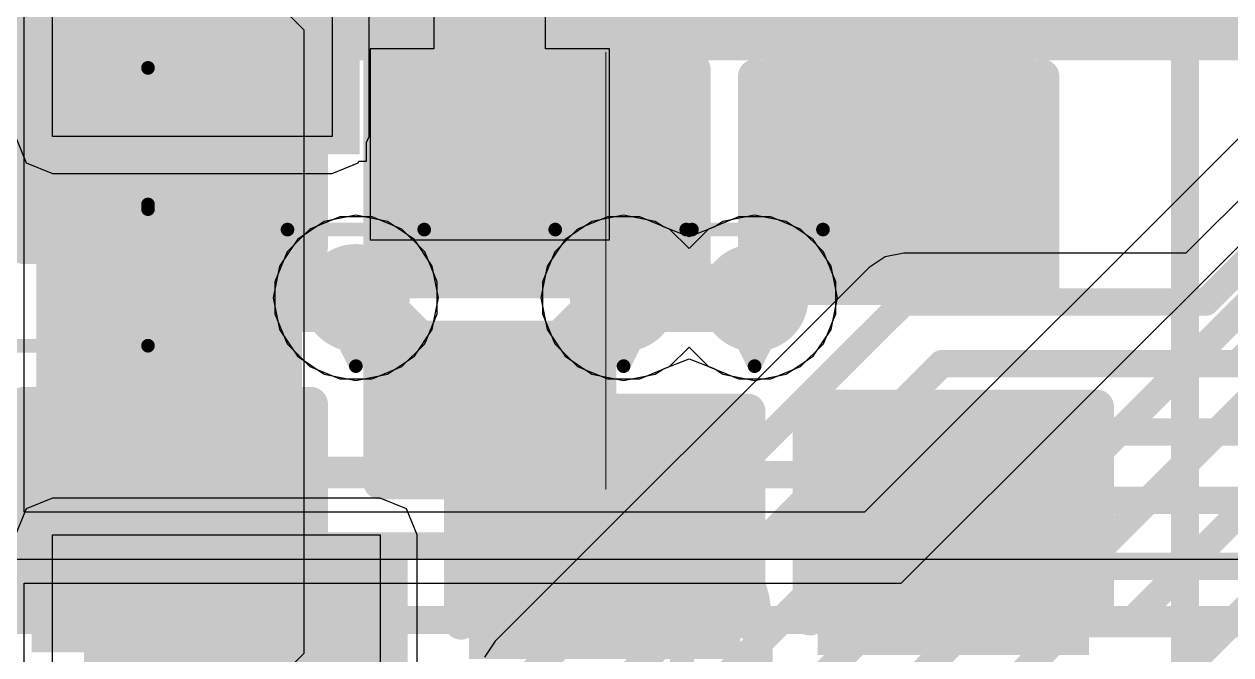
# Model space of a CAD drawing. Header units: inches. Extents: x -6 to 284, y -12 to 154.
# Drawn here: x 45.955 to 50.439, y -2.291 to 0.055 of the extents above; entities that cross this region are included whole.
import ezdxf

# ---------------------------------------------------------------- set-up
doc = ezdxf.new("R2010")
doc.units = ezdxf.units.IN
for name, color, linetype in [('Bottom Layer', 5, 'Continuous'), ('Bottom Overlay', 54, 'Continuous'), ('Bottom Paste', 16, 'Continuous'), ('Bottom Solder', 6, 'Continuous'), ('Drill Drawing', 1, 'Continuous'), ('GND-1', 16, 'Continuous'), ('GND-2', 90, 'Continuous'), ('GND-3', 216, 'Continuous'), ('GND-4', 54, 'Continuous'), ('PWR-1', 156, 'Continuous'), ('PWR-2', 130, 'Continuous'), ('Signal L1', 76, 'Continuous'), ('Signal L2', 6, 'Continuous'), ('Top Layer', 1, 'Continuous'), ('Top Overlay', 2, 'Continuous'), ('Top Paste', 8, 'Continuous'), ('Top Solder', 216, 'Continuous'), ('Via Holes', 16, 'Continuous')]:
    doc.layers.add(name, color=color, linetype=linetype)

# ---------------------------------------------------------------- blocks, each defined once
blk = doc.blocks.new('R___0402_222')
at = {"layer": 'Top Layer'}
for points in [[(-0.6985, -0.3175), (-0.6985, 0.3175), (-0.2412999999999999, 0.3175), (-0.2413, -0.3175)], [(0.2412999999999999, -0.3175), (0.2413, 0.3175), (0.6985, 0.3175), (0.6985, -0.3175)]]:
    blk.add_hatch(color=1, dxfattribs=at).paths.add_polyline_path(points)
at = {"layer": 'Top Paste'}
for points in [[(-0.6985, -0.3175), (-0.6985, 0.3175), (-0.2412999999999999, 0.3175), (-0.2413, -0.3175)], [(0.2412999999999999, -0.3175), (0.2413, 0.3175), (0.6985, 0.3175), (0.6985, -0.3175)]]:
    blk.add_hatch(color=8, dxfattribs=at).paths.add_polyline_path(points)
at = {"layer": 'Top Solder'}
for points in [[(-0.75350116, -0.37250116), (-0.75350116, 0.37250116), (-0.1862988399999999, 0.37250116), (-0.18629884, -0.37250116)], [(0.1862988399999999, -0.37250116), (0.18629884, 0.37250116), (0.75350116, 0.37250116), (0.75350116, -0.37250116)]]:
    blk.add_hatch(color=216, dxfattribs=at).paths.add_polyline_path(points)
at = {"layer": 'Top Overlay'}
for points in [[(-0.7874, 0.4064, 0.127, 0.127, 0), (-0.7874, -0.4064, 0.127, 0.127, 0)], [(-0.7874, 0.4064, 0.127, 0.127, 0), (0.7874, 0.4064, 0.127, 0.127, 0)], [(0.7874, 0.4064, 0.127, 0.127, 0), (0.7874, -0.4064, 0.127, 0.127, 0)], [(-0.7874, -0.4064, 0.127, 0.127, 0), (0.7874, -0.4064, 0.127, 0.127, 0)], [(-0.8128, -0.4318, 0.0032258, 0.0032258, 0), (0.8127974599999999, -0.4318, 0.0032258, 0.0032258, 0)]]:
    blk.add_lwpolyline(points, format="xyseb", dxfattribs=at)
for points in [[(-0.8191499999999999, 0.4064, 0.0635, 0.0635, 1), (-0.7556499999999999, 0.4064, 0.0635, 0.0635, 1)], [(-0.8191499999999999, 0.4064, 0.0635, 0.0635, 1), (-0.7556499999999999, 0.4064, 0.0635, 0.0635, 1)], [(0.7556499999999999, 0.4064, 0.0635, 0.0635, 1), (0.8191499999999999, 0.4064, 0.0635, 0.0635, 1)], [(0.7556499999999999, 0.4064, 0.0635, 0.0635, 1), (0.8191499999999999, 0.4064, 0.0635, 0.0635, 1)], [(-0.8191499999999999, -0.4064, 0.0635, 0.0635, 1), (-0.7556499999999999, -0.4064, 0.0635, 0.0635, 1)], [(-0.8191499999999999, -0.4064, 0.0635, 0.0635, 1), (-0.7556499999999999, -0.4064, 0.0635, 0.0635, 1)], [(0.7556499999999999, -0.4064, 0.0635, 0.0635, 1), (0.8191499999999999, -0.4064, 0.0635, 0.0635, 1)], [(0.7556499999999999, -0.4064, 0.0635, 0.0635, 1), (0.8191499999999999, -0.4064, 0.0635, 0.0635, 1)], [(-0.81360518, -0.4318, 0.0016129, 0.0016129, 1), (-0.8119948199999999, -0.4318, 0.0016129, 0.0016129, 1)], [(0.81199228, -0.4318, 0.0016129, 0.0016129, 1), (0.8136026399999999, -0.4318, 0.0016129, 0.0016129, 1)]]:
    blk.add_lwpolyline(points, format="xyseb", close=True, dxfattribs=at)
blk = doc.blocks.new('IND_0806_B_245')
at = {"layer": 'Bottom Layer'}
for points in [[(-1.32499735, 1.00000054), (-0.32499681, 1.00000054), (-0.32499681, -1.00000054), (-1.32499735, -1.00000054)], [(0.32499681, 1.00000054), (1.32499735, 1.00000054), (1.32499735, -1.00000054), (0.32499681, -1.00000054)]]:
    blk.add_hatch(color=5, dxfattribs=at).paths.add_polyline_path(points)
at = {"layer": 'Bottom Paste'}
for points in [[(-1.32499735, 1.00000054), (-0.32499681, 1.00000054), (-0.32499681, -1.00000054), (-1.32499735, -1.00000054)], [(0.32499681, 1.00000054), (1.32499735, 1.00000054), (1.32499735, -1.00000054), (0.32499681, -1.00000054)]]:
    blk.add_hatch(color=16, dxfattribs=at).paths.add_polyline_path(points)
at = {"layer": 'Bottom Solder'}
for points in [[(-1.42659735, 1.10160054), (-0.22339681, 1.10160054), (-0.22339681, -1.10160054), (-1.42659735, -1.10160054)], [(0.22339681, 1.10160054), (1.42659735, 1.10160054), (1.42659735, -1.10160054), (0.22339681, -1.10160054)]]:
    blk.add_hatch(color=6, dxfattribs=at).paths.add_polyline_path(points)
at = {"layer": 'Bottom Overlay'}
for points in [[(0.1524, 0.8636, 0.127, 0.127, 0), (-0.127, 0.8636, 0.127, 0.127, 0)], [(0.1524, -0.8636, 0.127, 0.127, 0), (-0.127, -0.8636, 0.127, 0.127, 0)]]:
    blk.add_lwpolyline(points, format="xyseb", dxfattribs=at)
for points in [[(-0.15875, 0.8636, 0.0635, 0.0635, 1), (-0.09524999999999999, 0.8636, 0.0635, 0.0635, 1)], [(0.12065, 0.8636, 0.0635, 0.0635, 1), (0.18415, 0.8636, 0.0635, 0.0635, 1)], [(-0.15875, -0.8636, 0.0635, 0.0635, 1), (-0.09524999999999999, -0.8636, 0.0635, 0.0635, 1)], [(0.12065, -0.8636, 0.0635, 0.0635, 1), (0.18415, -0.8636, 0.0635, 0.0635, 1)]]:
    blk.add_lwpolyline(points, format="xyseb", close=True, dxfattribs=at)
blk = doc.blocks.new('IND_0806_B_246')
at = {"layer": 'Bottom Layer'}
for points in [[(-1.32499735, 1.00000054), (-0.32499681, 1.00000054), (-0.32499681, -1.00000054), (-1.32499735, -1.00000054)], [(0.32499681, 1.00000054), (1.32499735, 1.00000054), (1.32499735, -1.00000054), (0.32499681, -1.00000054)]]:
    blk.add_hatch(color=5, dxfattribs=at).paths.add_polyline_path(points)
at = {"layer": 'Bottom Paste'}
for points in [[(-1.32499735, 1.00000054), (-0.32499681, 1.00000054), (-0.32499681, -1.00000054), (-1.32499735, -1.00000054)], [(0.32499681, 1.00000054), (1.32499735, 1.00000054), (1.32499735, -1.00000054), (0.32499681, -1.00000054)]]:
    blk.add_hatch(color=16, dxfattribs=at).paths.add_polyline_path(points)
at = {"layer": 'Bottom Solder'}
for points in [[(-1.42659735, 1.10160054), (-0.22339681, 1.10160054), (-0.22339681, -1.10160054), (-1.42659735, -1.10160054)], [(0.22339681, 1.10160054), (1.42659735, 1.10160054), (1.42659735, -1.10160054), (0.22339681, -1.10160054)]]:
    blk.add_hatch(color=6, dxfattribs=at).paths.add_polyline_path(points)
at = {"layer": 'Bottom Overlay'}
for points in [[(0.1524, 0.8636, 0.127, 0.127, 0), (-0.127, 0.8636, 0.127, 0.127, 0)], [(0.1524, -0.8636, 0.127, 0.127, 0), (-0.127, -0.8636, 0.127, 0.127, 0)]]:
    blk.add_lwpolyline(points, format="xyseb", dxfattribs=at)
for points in [[(-0.15875, 0.8636, 0.0635, 0.0635, 1), (-0.09524999999999999, 0.8636, 0.0635, 0.0635, 1)], [(0.12065, 0.8636, 0.0635, 0.0635, 1), (0.18415, 0.8636, 0.0635, 0.0635, 1)], [(-0.15875, -0.8636, 0.0635, 0.0635, 1), (-0.09524999999999999, -0.8636, 0.0635, 0.0635, 1)], [(0.12065, -0.8636, 0.0635, 0.0635, 1), (0.18415, -0.8636, 0.0635, 0.0635, 1)]]:
    blk.add_lwpolyline(points, format="xyseb", close=True, dxfattribs=at)
blk = doc.blocks.new('C___0603_407')
at = {"layer": 'Top Layer'}
blk.add_hatch(color=1, dxfattribs=at).paths.add_polyline_path([(-0.3809999999999999, 0.4445), (-0.3809999999999999, -0.4445), (-1.143, -0.4445), (-1.143, 0.4445)])
at = {"layer": 'Top Paste'}
blk.add_hatch(color=8, dxfattribs=at).paths.add_polyline_path([(-0.3809999999999999, 0.4445), (-0.3809999999999999, -0.4445), (-1.143, -0.4445), (-1.143, 0.4445)])
at = {"layer": 'Top Solder'}
blk.add_hatch(color=216, dxfattribs=at).paths.add_polyline_path([(-0.3210001199999999, 0.50449988), (-0.3210001199999999, -0.50449988), (-1.20299988, -0.50449988), (-1.20299988, 0.50449988)])
at = {"layer": 'Top Overlay'}
for points in [[(-1.2446, 0.5334, 0.127, 0.127, 0), (-1.2446, -0.5334, 0.127, 0.127, 0)], [(-1.2446, 0.5334, 0.127, 0.127, 0), (-0.4571999999999999, 0.5334, 0.127, 0.127, 0)], [(-1.2446, -0.5334, 0.127, 0.127, 0), (-0.4571999999999999, -0.5334, 0.127, 0.127, 0)]]:
    blk.add_lwpolyline(points, format="xyseb", dxfattribs=at)
for points in [[(-1.27635, 0.5334, 0.0635, 0.0635, 1), (-1.21285, 0.5334, 0.0635, 0.0635, 1)], [(-1.27635, 0.5334, 0.0635, 0.0635, 1), (-1.21285, 0.5334, 0.0635, 0.0635, 1)], [(-0.4889499999999999, 0.5334, 0.0635, 0.0635, 1), (-0.42545, 0.5334, 0.0635, 0.0635, 1)], [(-1.27635, -0.5334, 0.0635, 0.0635, 1), (-1.21285, -0.5334, 0.0635, 0.0635, 1)], [(-1.27635, -0.5334, 0.0635, 0.0635, 1), (-1.21285, -0.5334, 0.0635, 0.0635, 1)], [(-0.4889499999999999, -0.5334, 0.0635, 0.0635, 1), (-0.42545, -0.5334, 0.0635, 0.0635, 1)]]:
    blk.add_lwpolyline(points, format="xyseb", close=True, dxfattribs=at)
blk = doc.blocks.new('C___0603_408')
at = {"layer": 'Top Layer'}
blk.add_hatch(color=1, dxfattribs=at).paths.add_polyline_path([(-0.3809999999999999, 0.4445), (-0.3809999999999999, -0.4445), (-1.143, -0.4445), (-1.143, 0.4445)])
at = {"layer": 'Top Paste'}
blk.add_hatch(color=8, dxfattribs=at).paths.add_polyline_path([(-0.3809999999999999, 0.4445), (-0.3809999999999999, -0.4445), (-1.143, -0.4445), (-1.143, 0.4445)])
at = {"layer": 'Top Solder'}
blk.add_hatch(color=216, dxfattribs=at).paths.add_polyline_path([(-0.3210001199999999, 0.50449988), (-0.3210001199999999, -0.50449988), (-1.20299988, -0.50449988), (-1.20299988, 0.50449988)])
at = {"layer": 'Top Overlay'}
for points in [[(-0.4571999999999999, 0.5334, 0.127, 0.127, 0), (-1.2446, 0.5334, 0.127, 0.127, 0)], [(-1.2446, -0.5334, 0.127, 0.127, 0), (-1.2446, 0.5334, 0.127, 0.127, 0)], [(-0.4571999999999999, -0.5334, 0.127, 0.127, 0), (-1.2446, -0.5334, 0.127, 0.127, 0)]]:
    blk.add_lwpolyline(points, format="xyseb", dxfattribs=at)
for points in [[(-1.27635, 0.5334, 0.0635, 0.0635, 1), (-1.21285, 0.5334, 0.0635, 0.0635, 1)], [(-1.27635, 0.5334, 0.0635, 0.0635, 1), (-1.21285, 0.5334, 0.0635, 0.0635, 1)], [(-0.4889499999999999, 0.5334, 0.0635, 0.0635, 1), (-0.42545, 0.5334, 0.0635, 0.0635, 1)], [(-1.27635, -0.5334, 0.0635, 0.0635, 1), (-1.21285, -0.5334, 0.0635, 0.0635, 1)], [(-1.27635, -0.5334, 0.0635, 0.0635, 1), (-1.21285, -0.5334, 0.0635, 0.0635, 1)], [(-0.4889499999999999, -0.5334, 0.0635, 0.0635, 1), (-0.42545, -0.5334, 0.0635, 0.0635, 1)]]:
    blk.add_lwpolyline(points, format="xyseb", close=True, dxfattribs=at)
blk = doc.blocks.new('C___0603_B_439')
at = {"layer": 'Bottom Layer'}
for points in [[(-1.143, -0.4445), (-1.143, 0.4445), (-0.3809999999999999, 0.4445), (-0.3809999999999999, -0.4445)], [(0.3809999999999999, -0.4445), (0.3809999999999999, 0.4445), (1.143, 0.4445), (1.143, -0.4445)]]:
    blk.add_hatch(color=5, dxfattribs=at).paths.add_polyline_path(points)
at = {"layer": 'Bottom Paste'}
for points in [[(-1.143, -0.4445), (-1.143, 0.4445), (-0.3809999999999999, 0.4445), (-0.3809999999999999, -0.4445)], [(0.3809999999999999, -0.4445), (0.3809999999999999, 0.4445), (1.143, 0.4445), (1.143, -0.4445)]]:
    blk.add_hatch(color=16, dxfattribs=at).paths.add_polyline_path(points)
at = {"layer": 'Bottom Solder'}
for points in [[(-1.20299988, -0.50449988), (-1.20299988, 0.50449988), (-0.3210001199999999, 0.50449988), (-0.3210001199999999, -0.50449988)], [(0.3210001199999999, -0.50449988), (0.3210001199999999, 0.50449988), (1.20299988, 0.50449988), (1.20299988, -0.50449988)]]:
    blk.add_hatch(color=6, dxfattribs=at).paths.add_polyline_path(points)
at = {"layer": 'Bottom Overlay'}
for points in [[(-1.2446, 0.5334, 0.127, 0.127, 0), (-0.4571999999999999, 0.5334, 0.127, 0.127, 0)], [(-1.2446, -0.5334, 0.127, 0.127, 0), (-1.2446, 0.5334, 0.127, 0.127, 0)], [(0.4571999999999999, 0.5334, 0.127, 0.127, 0), (1.2446, 0.5334, 0.127, 0.127, 0)], [(1.2446, -0.5334, 0.127, 0.127, 0), (1.2446, 0.5334, 0.127, 0.127, 0)], [(-1.2446, -0.5334, 0.127, 0.127, 0), (-0.4571999999999999, -0.5334, 0.127, 0.127, 0)], [(0.4571999999999999, -0.5334, 0.127, 0.127, 0), (1.2446, -0.5334, 0.127, 0.127, 0)]]:
    blk.add_lwpolyline(points, format="xyseb", dxfattribs=at)
for points in [[(-1.27635, 0.5334, 0.0635, 0.0635, 1), (-1.21285, 0.5334, 0.0635, 0.0635, 1)], [(-1.27635, 0.5334, 0.0635, 0.0635, 1), (-1.21285, 0.5334, 0.0635, 0.0635, 1)], [(-0.4889499999999999, 0.5334, 0.0635, 0.0635, 1), (-0.42545, 0.5334, 0.0635, 0.0635, 1)], [(0.42545, 0.5334, 0.0635, 0.0635, 1), (0.4889499999999999, 0.5334, 0.0635, 0.0635, 1)], [(1.21285, 0.5334, 0.0635, 0.0635, 1), (1.27635, 0.5334, 0.0635, 0.0635, 1)], [(1.21285, 0.5334, 0.0635, 0.0635, 1), (1.27635, 0.5334, 0.0635, 0.0635, 1)], [(-1.27635, -0.5334, 0.0635, 0.0635, 1), (-1.21285, -0.5334, 0.0635, 0.0635, 1)], [(-1.27635, -0.5334, 0.0635, 0.0635, 1), (-1.21285, -0.5334, 0.0635, 0.0635, 1)], [(-0.4889499999999999, -0.5334, 0.0635, 0.0635, 1), (-0.42545, -0.5334, 0.0635, 0.0635, 1)], [(0.42545, -0.5334, 0.0635, 0.0635, 1), (0.4889499999999999, -0.5334, 0.0635, 0.0635, 1)], [(1.21285, -0.5334, 0.0635, 0.0635, 1), (1.27635, -0.5334, 0.0635, 0.0635, 1)], [(1.21285, -0.5334, 0.0635, 0.0635, 1), (1.27635, -0.5334, 0.0635, 0.0635, 1)]]:
    blk.add_lwpolyline(points, format="xyseb", close=True, dxfattribs=at)
blk = doc.blocks.new('C___0603_B_440')
at = {"layer": 'Bottom Layer'}
blk.add_hatch(color=5, dxfattribs=at).paths.add_polyline_path([(-1.143, -0.4445), (-1.143, 0.4445), (-0.3809999999999999, 0.4445), (-0.3809999999999999, -0.4445)])
at = {"layer": 'Bottom Paste'}
blk.add_hatch(color=16, dxfattribs=at).paths.add_polyline_path([(-1.143, -0.4445), (-1.143, 0.4445), (-0.3809999999999999, 0.4445), (-0.3809999999999999, -0.4445)])
at = {"layer": 'Bottom Solder'}
blk.add_hatch(color=6, dxfattribs=at).paths.add_polyline_path([(-1.20299988, -0.50449988), (-1.20299988, 0.50449988), (-0.3210001199999999, 0.50449988), (-0.3210001199999999, -0.50449988)])
at = {"layer": 'Bottom Overlay'}
for points in [[(-1.2446, 0.5334, 0.127, 0.127, 0), (-1.2446, -0.5334, 0.127, 0.127, 0)], [(-1.2446, 0.5334, 0.127, 0.127, 0), (-0.4571999999999999, 0.5334, 0.127, 0.127, 0)], [(-1.2446, -0.5334, 0.127, 0.127, 0), (-0.4571999999999999, -0.5334, 0.127, 0.127, 0)]]:
    blk.add_lwpolyline(points, format="xyseb", dxfattribs=at)
for points in [[(-1.27635, 0.5334, 0.0635, 0.0635, 1), (-1.21285, 0.5334, 0.0635, 0.0635, 1)], [(-1.27635, 0.5334, 0.0635, 0.0635, 1), (-1.21285, 0.5334, 0.0635, 0.0635, 1)], [(-0.4889499999999999, 0.5334, 0.0635, 0.0635, 1), (-0.42545, 0.5334, 0.0635, 0.0635, 1)], [(-1.27635, -0.5334, 0.0635, 0.0635, 1), (-1.21285, -0.5334, 0.0635, 0.0635, 1)], [(-1.27635, -0.5334, 0.0635, 0.0635, 1), (-1.21285, -0.5334, 0.0635, 0.0635, 1)], [(-0.4889499999999999, -0.5334, 0.0635, 0.0635, 1), (-0.42545, -0.5334, 0.0635, 0.0635, 1)]]:
    blk.add_lwpolyline(points, format="xyseb", close=True, dxfattribs=at)
blk = doc.blocks.new('C___0603_B_441')
at = {"layer": 'Bottom Layer'}
blk.add_hatch(color=5, dxfattribs=at).paths.add_polyline_path([(-1.143, -0.4445), (-1.143, 0.4445), (-0.3810000000000001, 0.4445), (-0.3809999999999999, -0.4445)])
at = {"layer": 'Bottom Paste'}
blk.add_hatch(color=16, dxfattribs=at).paths.add_polyline_path([(-1.143, -0.4445), (-1.143, 0.4445), (-0.3810000000000001, 0.4445), (-0.3809999999999999, -0.4445)])
at = {"layer": 'Bottom Solder'}
blk.add_hatch(color=6, dxfattribs=at).paths.add_polyline_path([(-1.20299988, -0.50449988), (-1.20299988, 0.5044998799999999), (-0.3210001200000001, 0.50449988), (-0.3210001199999999, -0.5044998799999999)])
at = {"layer": 'Bottom Overlay'}
for points in [[(-1.2446, -0.5334, 0.127, 0.127, 0), (-1.2446, 0.5334, 0.127, 0.127, 0)], [(-0.4571999999999999, 0.5334, 0.127, 0.127, 0), (-1.2446, 0.5334, 0.127, 0.127, 0)], [(-0.4571999999999999, -0.5334, 0.127, 0.127, 0), (-1.2446, -0.5334, 0.127, 0.127, 0)]]:
    blk.add_lwpolyline(points, format="xyseb", dxfattribs=at)
for points in [[(-1.27635, 0.5334, 0.0635, 0.0635, 1), (-1.21285, 0.5334, 0.0635, 0.0635, 1)], [(-1.27635, 0.5334, 0.0635, 0.0635, 1), (-1.21285, 0.5334, 0.0635, 0.0635, 1)], [(-0.4889499999999999, 0.5334, 0.0635, 0.0635, 1), (-0.42545, 0.5334, 0.0635, 0.0635, 1)], [(-1.27635, -0.5334, 0.0635, 0.0635, 1), (-1.21285, -0.5334, 0.0635, 0.0635, 1)], [(-1.27635, -0.5334, 0.0635, 0.0635, 1), (-1.21285, -0.5334, 0.0635, 0.0635, 1)], [(-0.4889499999999999, -0.5334, 0.0635, 0.0635, 1), (-0.42545, -0.5334, 0.0635, 0.0635, 1)]]:
    blk.add_lwpolyline(points, format="xyseb", close=True, dxfattribs=at)
blk = doc.blocks.new('C___0603_B_442')
at = {"layer": 'Bottom Layer'}
blk.add_hatch(color=5, dxfattribs=at).paths.add_polyline_path([(0.3810000000000001, -0.4445), (0.3809999999999999, 0.4445), (1.143, 0.4445), (1.143, -0.4445)])
at = {"layer": 'Bottom Paste'}
blk.add_hatch(color=16, dxfattribs=at).paths.add_polyline_path([(0.3810000000000001, -0.4445), (0.3809999999999999, 0.4445), (1.143, 0.4445), (1.143, -0.4445)])
at = {"layer": 'Bottom Solder'}
blk.add_hatch(color=6, dxfattribs=at).paths.add_polyline_path([(0.3210001200000001, -0.50449988), (0.3210001199999999, 0.5044998799999999), (1.20299988, 0.50449988), (1.20299988, -0.5044998799999999)])
at = {"layer": 'Bottom Overlay'}
for points in [[(1.2446, 0.5334, 0.127, 0.127, 0), (0.4571999999999999, 0.5334, 0.127, 0.127, 0)], [(1.2446, -0.5334, 0.127, 0.127, 0), (1.2446, 0.5334, 0.127, 0.127, 0)], [(1.2446, -0.5334, 0.127, 0.127, 0), (0.4571999999999999, -0.5334, 0.127, 0.127, 0)]]:
    blk.add_lwpolyline(points, format="xyseb", dxfattribs=at)
for points in [[(0.42545, 0.5334, 0.0635, 0.0635, 1), (0.4889499999999999, 0.5334, 0.0635, 0.0635, 1)], [(1.21285, 0.5334, 0.0635, 0.0635, 1), (1.27635, 0.5334, 0.0635, 0.0635, 1)], [(1.21285, 0.5334, 0.0635, 0.0635, 1), (1.27635, 0.5334, 0.0635, 0.0635, 1)], [(0.42545, -0.5334, 0.0635, 0.0635, 1), (0.4889499999999999, -0.5334, 0.0635, 0.0635, 1)], [(1.21285, -0.5334, 0.0635, 0.0635, 1), (1.27635, -0.5334, 0.0635, 0.0635, 1)], [(1.21285, -0.5334, 0.0635, 0.0635, 1), (1.27635, -0.5334, 0.0635, 0.0635, 1)]]:
    blk.add_lwpolyline(points, format="xyseb", close=True, dxfattribs=at)
blk = doc.blocks.new('C___0603_B_443')
at = {"layer": 'Bottom Layer'}
blk.add_hatch(color=5, dxfattribs=at).paths.add_polyline_path([(0.3809999999999999, -0.4445), (0.3809999999999999, 0.4445), (1.143, 0.4445), (1.143, -0.4445)])
at = {"layer": 'Bottom Paste'}
blk.add_hatch(color=16, dxfattribs=at).paths.add_polyline_path([(0.3809999999999999, -0.4445), (0.3809999999999999, 0.4445), (1.143, 0.4445), (1.143, -0.4445)])
at = {"layer": 'Bottom Solder'}
blk.add_hatch(color=6, dxfattribs=at).paths.add_polyline_path([(0.3210001199999999, -0.50449988), (0.3210001199999999, 0.50449988), (1.20299988, 0.50449988), (1.20299988, -0.50449988)])
at = {"layer": 'Bottom Overlay'}
for points in [[(0.4571999999999999, 0.5334, 0.127, 0.127, 0), (1.2446, 0.5334, 0.127, 0.127, 0)], [(1.2446, 0.5334, 0.127, 0.127, 0), (1.2446, -0.5334, 0.127, 0.127, 0)], [(0.4571999999999999, -0.5334, 0.127, 0.127, 0), (1.2446, -0.5334, 0.127, 0.127, 0)]]:
    blk.add_lwpolyline(points, format="xyseb", dxfattribs=at)
for points in [[(0.42545, 0.5334, 0.0635, 0.0635, 1), (0.4889499999999999, 0.5334, 0.0635, 0.0635, 1)], [(1.21285, 0.5334, 0.0635, 0.0635, 1), (1.27635, 0.5334, 0.0635, 0.0635, 1)], [(1.21285, 0.5334, 0.0635, 0.0635, 1), (1.27635, 0.5334, 0.0635, 0.0635, 1)], [(0.42545, -0.5334, 0.0635, 0.0635, 1), (0.4889499999999999, -0.5334, 0.0635, 0.0635, 1)], [(1.21285, -0.5334, 0.0635, 0.0635, 1), (1.27635, -0.5334, 0.0635, 0.0635, 1)], [(1.21285, -0.5334, 0.0635, 0.0635, 1), (1.27635, -0.5334, 0.0635, 0.0635, 1)]]:
    blk.add_lwpolyline(points, format="xyseb", close=True, dxfattribs=at)

msp = doc.modelspace()

# ---------------------------------------------------------------- hatches: boundary and pattern name
at = {"layer": 'Bottom Layer'}
h = msp.add_hatch(color=5, dxfattribs=at)
edge = h.paths.add_edge_path()
edge.add_arc((47.18750278, -0.96324674), 0.1999996, 0, 360)
h = msp.add_hatch(color=5, dxfattribs=at)
edge = h.paths.add_edge_path()
edge.add_arc((48.18236998, -0.96324674), 0.1999996, 0, 360)
h = msp.add_hatch(color=5, dxfattribs=at)
edge = h.paths.add_edge_path()
edge.add_arc((48.66923718, -0.96324674), 0.1999996, 0, 360)
at = {"layer": 'GND-1'}
h = msp.add_hatch(color=16, dxfattribs=at)
edge = h.paths.add_edge_path()
edge.add_arc((46.1610583, -0.3617468), 0.1499997, 0, 360)
h = msp.add_hatch(color=16, dxfattribs=at)
edge = h.paths.add_edge_path()
edge.add_arc((46.1610583, -0.8872499399999999), 0.1499997, 0, 360)
h = msp.add_hatch(color=16, dxfattribs=at)
edge = h.paths.add_edge_path()
edge.add_arc((47.18750278, -0.96324674), 0.1999996, 0, 360)
h = msp.add_hatch(color=16, dxfattribs=at)
edge = h.paths.add_edge_path()
edge.add_arc((48.18236998, -0.96324674), 0.1999996, 0, 360)
h = msp.add_hatch(color=16, dxfattribs=at)
edge = h.paths.add_edge_path()
edge.add_arc((48.66923718, -0.96324674), 0.1999996, 0, 360)
at = {"layer": 'GND-2'}
h = msp.add_hatch(color=90, dxfattribs=at)
edge = h.paths.add_edge_path()
edge.add_arc((47.18750278, -0.96324674), 0.1999996, 0, 360)
h = msp.add_hatch(color=90, dxfattribs=at)
edge = h.paths.add_edge_path()
edge.add_arc((48.18236998, -0.96324674), 0.1999996, 0, 360)
h = msp.add_hatch(color=90, dxfattribs=at)
edge = h.paths.add_edge_path()
edge.add_arc((48.66923718, -0.96324674), 0.1999996, 0, 360)
at = {"layer": 'GND-3'}
h = msp.add_hatch(color=216, dxfattribs=at)
edge = h.paths.add_edge_path()
edge.add_arc((47.18750278, -0.96324674), 0.1999996, 0, 360)
h = msp.add_hatch(color=216, dxfattribs=at)
edge = h.paths.add_edge_path()
edge.add_arc((48.18236998, -0.96324674), 0.1999996, 0, 360)
h = msp.add_hatch(color=216, dxfattribs=at)
edge = h.paths.add_edge_path()
edge.add_arc((48.66923718, -0.96324674), 0.1999996, 0, 360)
at = {"layer": 'GND-4'}
h = msp.add_hatch(color=54, dxfattribs=at)
edge = h.paths.add_edge_path()
edge.add_arc((47.18750278, -0.96324674), 0.1999996, 0, 360)
h = msp.add_hatch(color=54, dxfattribs=at)
edge = h.paths.add_edge_path()
edge.add_arc((48.18236998, -0.96324674), 0.1999996, 0, 360)
h = msp.add_hatch(color=54, dxfattribs=at)
edge = h.paths.add_edge_path()
edge.add_arc((48.66923718, -0.96324674), 0.1999996, 0, 360)
at = {"layer": 'PWR-1'}
h = msp.add_hatch(color=156, dxfattribs=at)
edge = h.paths.add_edge_path()
edge.add_arc((47.18750278, -0.96324674), 0.1999996, 0, 360)
h = msp.add_hatch(color=156, dxfattribs=at)
edge = h.paths.add_edge_path()
edge.add_arc((48.18236998, -0.96324674), 0.1999996, 0, 360)
h = msp.add_hatch(color=156, dxfattribs=at)
edge = h.paths.add_edge_path()
edge.add_arc((48.66923718, -0.96324674), 0.1999996, 0, 360)
at = {"layer": 'PWR-2'}
h = msp.add_hatch(color=130, dxfattribs=at)
edge = h.paths.add_edge_path()
edge.add_arc((47.18750278, -0.96324674), 0.1999996, 0, 360)
h = msp.add_hatch(color=130, dxfattribs=at)
edge = h.paths.add_edge_path()
edge.add_arc((48.18236998, -0.96324674), 0.1999996, 0, 360)
h = msp.add_hatch(color=130, dxfattribs=at)
edge = h.paths.add_edge_path()
edge.add_arc((48.66923718, -0.96324674), 0.1999996, 0, 360)
at = {"layer": 'Signal L1'}
h = msp.add_hatch(color=76, dxfattribs=at)
edge = h.paths.add_edge_path()
edge.add_arc((46.1610583, -0.3617468), 0.1499997, 0, 360)
h = msp.add_hatch(color=76, dxfattribs=at)
edge = h.paths.add_edge_path()
edge.add_arc((46.1610583, -0.8872499399999999), 0.1499997, 0, 360)
h = msp.add_hatch(color=76, dxfattribs=at)
edge = h.paths.add_edge_path()
edge.add_arc((47.18750278, -0.96324674), 0.1999996, 0, 360)
h = msp.add_hatch(color=76, dxfattribs=at)
edge = h.paths.add_edge_path()
edge.add_arc((48.18236998, -0.96324674), 0.1999996, 0, 360)
h = msp.add_hatch(color=76, dxfattribs=at)
edge = h.paths.add_edge_path()
edge.add_arc((48.66923718, -0.96324674), 0.1999996, 0, 360)
at = {"layer": 'Signal L2'}
h = msp.add_hatch(color=6, dxfattribs=at)
edge = h.paths.add_edge_path()
edge.add_arc((47.18750278, -0.96324674), 0.1999996, 0, 360)
h = msp.add_hatch(color=6, dxfattribs=at)
edge = h.paths.add_edge_path()
edge.add_arc((48.18236998, -0.96324674), 0.1999996, 0, 360)
h = msp.add_hatch(color=6, dxfattribs=at)
edge = h.paths.add_edge_path()
edge.add_arc((48.66923718, -0.96324674), 0.1999996, 0, 360)
at = {"layer": 'Top Layer'}
h = msp.add_hatch(color=1, dxfattribs=at)
edge = h.paths.add_edge_path()
edge.add_arc((46.1610583, -0.3617468), 0.1499997, 0, 360)
h = msp.add_hatch(color=1, dxfattribs=at)
edge = h.paths.add_edge_path()
edge.add_arc((46.1610583, -0.8872499399999999), 0.1499997, 0, 360)
h = msp.add_hatch(color=1, dxfattribs=at)
edge = h.paths.add_edge_path()
edge.add_arc((47.18750278, -0.96324674), 0.1999996, 0, 360)
h = msp.add_hatch(color=1, dxfattribs=at)
edge = h.paths.add_edge_path()
edge.add_arc((48.18236998, -0.96324674), 0.1999996, 0, 360)
h = msp.add_hatch(color=1, dxfattribs=at)
edge = h.paths.add_edge_path()
edge.add_arc((48.66923718, -0.96324674), 0.1999996, 0, 360)
at = {"layer": 'Via Holes'}
h = msp.add_hatch(color=7, dxfattribs=at)
edge = h.paths.add_edge_path()
edge.add_arc((46.1610583, -0.3617468), 0.07499858, 0, 360)
h = msp.add_hatch(color=7, dxfattribs=at)
edge = h.paths.add_edge_path()
edge.add_arc((46.1610583, -0.8872499399999999), 0.07499858, 0, 360)
h = msp.add_hatch(color=7, dxfattribs=at)
edge = h.paths.add_edge_path()
edge.add_arc((47.18750278, -0.96324674), 0.0999998, 0, 360)
h = msp.add_hatch(color=7, dxfattribs=at)
edge = h.paths.add_edge_path()
edge.add_arc((48.18236998, -0.96324674), 0.0999998, 0, 360)
h = msp.add_hatch(color=7, dxfattribs=at)
edge = h.paths.add_edge_path()
edge.add_arc((48.66923718, -0.96324674), 0.0999998, 0, 360)

# ---------------------------------------------------------------- linework, layer by layer
at = {"layer": 'Bottom Layer'}
for p, q in [((46.05981136, -0.36321238), (46.05981136, 1.67234362)), ((47.09915904, 0.44326302), (47.09915904, -0.36321238)), ((47.23662383999999, -0.36321238), (47.23662383999999, 0.30579822)), ((45.92234655999999, -0.36321238), (45.9626081, -0.46041564)), ((47.09915904, -0.36321238), (46.05981136, -0.36321238)), ((47.22745444, -0.38535102), (47.23662383999999, -0.36321238)), ((47.22745444, -0.45465746), (47.22745444, -0.38535102)), ((45.9626081, -0.46041564), (46.05981136, -0.5006771799999999)), ((47.09915904, -0.5006771799999999), (47.1963623, -0.46041564)), ((47.1963623, -0.46041564), (47.19874736, -0.45465746)), ((47.19874736, -0.45465746), (47.22745444, -0.45465746)), ((46.05981136, -0.5006771799999999), (47.09915904, -0.5006771799999999)), ((45.9626081, -1.74809658), (45.92234655999999, -1.84529984)), ((46.05981136, -1.70783504), (45.9626081, -1.74809658)), ((47.27825697999999, -1.70782996), (46.05981136, -1.70783504)), ((47.37546024, -1.7480915), (47.27825697999999, -1.70782996)), ((47.41572178, -1.84529476), (47.37546024, -1.7480915)), ((46.05981136, -1.84529984), (47.27825697999999, -1.84529476)), ((46.05981136, -4.07020014), (46.05981136, -1.84529984)), ((47.27825697999999, -1.84529476), (47.27825697999999, -2.5398349)), ((47.41572178, -2.4023701), (47.41572178, -1.84529476))]:
    msp.add_line(p, q, dxfattribs=at)
at = {"layer": 'Drill Drawing'}
for points in [[(45.9070583, -0.1077468, 0.0508, 0.0508, 0), (46.4150583, -0.1077468, 0.0508, 0.0508, 0)], [(46.4150583, -0.6157467999999999, 0.0508, 0.0508, 0), (46.4150583, -0.1077468, 0.0508, 0.0508, 0)], [(45.9070583, -0.6157467999999999, 0.0508, 0.0508, 0), (46.4150583, -0.6157467999999999, 0.0508, 0.0508, 0)], [(45.9070583, -0.63324994, 0.0508, 0.0508, 0), (46.4150583, -0.63324994, 0.0508, 0.0508, 0)], [(46.4150583, -1.14124994, 0.0508, 0.0508, 0), (46.4150583, -0.63324994, 0.0508, 0.0508, 0)], [(46.93350278, -0.70924674, 0.0508, 0.0508, 0), (47.44150277999999, -0.70924674, 0.0508, 0.0508, 0)], [(46.93350278, -0.70924674, 0.0508, 0.0508, 0), (47.18750278, -1.21724674, 0.0508, 0.0508, 0)], [(47.18750278, -1.21724674, 0.0508, 0.0508, 0), (47.44150277999999, -0.70924674, 0.0508, 0.0508, 0)], [(47.92836998, -0.70924674, 0.0508, 0.0508, 0), (48.43636997999999, -0.70924674, 0.0508, 0.0508, 0)], [(47.92836998, -0.70924674, 0.0508, 0.0508, 0), (48.18236998, -1.21724674, 0.0508, 0.0508, 0)], [(48.18236998, -1.21724674, 0.0508, 0.0508, 0), (48.43636997999999, -0.70924674, 0.0508, 0.0508, 0)], [(48.41523718, -0.70924674, 0.0508, 0.0508, 0), (48.92323718, -0.70924674, 0.0508, 0.0508, 0)], [(48.41523718, -0.70924674, 0.0508, 0.0508, 0), (48.66923718, -1.21724674, 0.0508, 0.0508, 0)], [(48.66923718, -1.21724674, 0.0508, 0.0508, 0), (48.92323718, -0.70924674, 0.0508, 0.0508, 0)], [(45.9070583, -1.14124994, 0.0508, 0.0508, 0), (46.4150583, -1.14124994, 0.0508, 0.0508, 0)]]:
    msp.add_lwpolyline(points, format="xyseb", dxfattribs=at)
for points in [[(46.4023583, -0.1077468, 0.0254, 0.0254, 1), (46.4277583, -0.1077468, 0.0254, 0.0254, 1)], [(46.4023583, -0.1077468, 0.0254, 0.0254, 1), (46.4277583, -0.1077468, 0.0254, 0.0254, 1)], [(46.4023583, -0.6157467999999999, 0.0254, 0.0254, 1), (46.4277583, -0.6157467999999999, 0.0254, 0.0254, 1)], [(46.4023583, -0.6157467999999999, 0.0254, 0.0254, 1), (46.4277583, -0.6157467999999999, 0.0254, 0.0254, 1)], [(46.4023583, -0.63324994, 0.0254, 0.0254, 1), (46.4277583, -0.63324994, 0.0254, 0.0254, 1)], [(46.4023583, -0.63324994, 0.0254, 0.0254, 1), (46.4277583, -0.63324994, 0.0254, 0.0254, 1)], [(46.92080278, -0.70924674, 0.0254, 0.0254, 1), (46.94620278, -0.70924674, 0.0254, 0.0254, 1)], [(46.92080278, -0.70924674, 0.0254, 0.0254, 1), (46.94620278, -0.70924674, 0.0254, 0.0254, 1)], [(47.42880278, -0.70924674, 0.0254, 0.0254, 1), (47.45420278, -0.70924674, 0.0254, 0.0254, 1)], [(47.42880278, -0.70924674, 0.0254, 0.0254, 1), (47.45420278, -0.70924674, 0.0254, 0.0254, 1)], [(47.91566998, -0.70924674, 0.0254, 0.0254, 1), (47.94106997999999, -0.70924674, 0.0254, 0.0254, 1)], [(47.91566998, -0.70924674, 0.0254, 0.0254, 1), (47.94106997999999, -0.70924674, 0.0254, 0.0254, 1)], [(48.40253718, -0.70924674, 0.0254, 0.0254, 1), (48.42793718, -0.70924674, 0.0254, 0.0254, 1)], [(48.40253718, -0.70924674, 0.0254, 0.0254, 1), (48.42793718, -0.70924674, 0.0254, 0.0254, 1)], [(48.42366998, -0.70924674, 0.0254, 0.0254, 1), (48.44906998, -0.70924674, 0.0254, 0.0254, 1)], [(48.42366998, -0.70924674, 0.0254, 0.0254, 1), (48.44906998, -0.70924674, 0.0254, 0.0254, 1)], [(48.91053718, -0.70924674, 0.0254, 0.0254, 1), (48.93593718, -0.70924674, 0.0254, 0.0254, 1)], [(48.91053718, -0.70924674, 0.0254, 0.0254, 1), (48.93593718, -0.70924674, 0.0254, 0.0254, 1)], [(46.4023583, -1.14124994, 0.0254, 0.0254, 1), (46.4277583, -1.14124994, 0.0254, 0.0254, 1)], [(46.4023583, -1.14124994, 0.0254, 0.0254, 1), (46.4277583, -1.14124994, 0.0254, 0.0254, 1)], [(47.17480277999999, -1.21724674, 0.0254, 0.0254, 1), (47.20020278, -1.21724674, 0.0254, 0.0254, 1)], [(47.17480277999999, -1.21724674, 0.0254, 0.0254, 1), (47.20020278, -1.21724674, 0.0254, 0.0254, 1)], [(48.16966998, -1.21724674, 0.0254, 0.0254, 1), (48.19506998, -1.21724674, 0.0254, 0.0254, 1)], [(48.16966998, -1.21724674, 0.0254, 0.0254, 1), (48.19506998, -1.21724674, 0.0254, 0.0254, 1)], [(48.65653717999999, -1.21724674, 0.0254, 0.0254, 1), (48.68193718, -1.21724674, 0.0254, 0.0254, 1)], [(48.65653717999999, -1.21724674, 0.0254, 0.0254, 1), (48.68193718, -1.21724674, 0.0254, 0.0254, 1)]]:
    msp.add_lwpolyline(points, format="xyseb", close=True, dxfattribs=at)
at = {"layer": 'PWR-1'}
for p, q in [((51.94238278, 1.10494064), (49.07746344, -1.7599533)), ((49.21433896, -2.02451462), (52.19624816, 0.9573844199999999)), ((45.95512526, -1.7599533), (45.95512526, 0.2234819)), ((47.18750278, -0.6557390999999999), (47.06982458, -0.67914774)), ((47.30518098, -0.67914774), (47.18750278, -0.6557390999999999)), ((48.18236998, -0.6557390999999999), (48.06469178, -0.67914774)), ((48.30004818, -0.67914774), (48.18236998, -0.6557390999999999)), ((48.66923718, -0.6557390999999999), (48.55155898, -0.67914774)), ((48.78691538, -0.67914774), (48.66923718, -0.6557390999999999)), ((47.06982458, -0.67914774), (46.970061, -0.74580496)), ((47.40494456, -0.74580496), (47.30518098, -0.67914774)), ((48.06469178, -0.67914774), (47.9649282, -0.74580496)), ((48.33015226, -0.6992619999999999), (48.30004818, -0.67914774)), ((48.42580358, -0.73585832), (48.33015226, -0.6992619999999999)), ((48.5214549, -0.6992619999999999), (48.42580358, -0.73585832)), ((48.55155898, -0.67914774), (48.5214549, -0.6992619999999999)), ((48.88667896, -0.74580496), (48.78691538, -0.67914774)), ((46.970061, -0.74580496), (46.90340378, -0.84556854)), ((47.47160177999999, -0.84556854), (47.40494456, -0.74580496)), ((47.9649282, -0.74580496), (47.89827098, -0.84556854)), ((48.95333618, -0.84556854), (48.88667896, -0.74580496)), ((46.90340378, -0.84556854), (46.87999514, -0.96324674)), ((47.49501042, -0.96324674), (47.47160177999999, -0.84556854)), ((47.89827098, -0.84556854), (47.87486233999999, -0.96324674)), ((48.97674481999999, -0.96324674), (48.95333618, -0.84556854)), ((46.87999514, -0.96324674), (46.90340378, -1.08092494)), ((47.47160177999999, -1.08092494), (47.49501042, -0.96324674)), ((47.87486233999999, -0.96324674), (47.89827098, -1.08092494)), ((48.95333618, -1.08092494), (48.97674481999999, -0.96324674)), ((46.90340378, -1.08092494), (46.970061, -1.18068852)), ((47.40494456, -1.18068852), (47.47160177999999, -1.08092494)), ((47.89827098, -1.08092494), (47.9649282, -1.18068852)), ((48.88667896, -1.18068852), (48.95333618, -1.08092494)), ((46.970061, -1.18068852), (47.06982458, -1.24734574)), ((47.30518098, -1.24734574), (47.40494456, -1.18068852)), ((47.9649282, -1.18068852), (48.06469178, -1.24734574)), ((48.33015226, -1.22723148), (48.42580358, -1.19063516)), ((48.42580358, -1.19063516), (48.5214549, -1.22723148)), ((48.78691538, -1.24734574), (48.88667896, -1.18068852)), ((47.06982458, -1.24734574), (47.18750278, -1.27075438)), ((47.18750278, -1.27075438), (47.30518098, -1.24734574)), ((48.06469178, -1.24734574), (48.18236998, -1.27075438)), ((48.18236998, -1.27075438), (48.30004818, -1.24734574)), ((48.30004818, -1.24734574), (48.33015226, -1.22723148)), ((48.5214549, -1.22723148), (48.55155898, -1.24734574)), ((48.55155898, -1.24734574), (48.66923718, -1.27075438)), ((48.66923718, -1.27075438), (48.78691538, -1.24734574)), ((49.07746344, -1.7599533), (45.95512526, -1.7599533)), ((45.95512526, -4.125282579999999), (45.95512526, -2.02451462)), ((45.95512526, -2.02451462), (49.21433896, -2.02451462))]:
    msp.add_line(p, q, dxfattribs=at)
at = {"layer": 'PWR-2'}
for p, q in [((47.12751051999999, -0.6616471399999999), (47.01665984, -0.70756272)), ((47.24749504, -0.6616471399999999), (47.12751051999999, -0.6616471399999999)), ((47.35834572, -0.70756272), (47.24749504, -0.6616471399999999)), ((48.12237772, -0.6616471399999999), (48.01152704, -0.70756272)), ((48.24236224, -0.6616471399999999), (48.12237772, -0.6616471399999999)), ((48.35321292, -0.70756272), (48.24236224, -0.6616471399999999)), ((48.60924491999999, -0.6616471399999999), (48.49839424, -0.70756272)), ((48.72922944, -0.6616471399999999), (48.60924491999999, -0.6616471399999999)), ((48.84008012, -0.70756272), (48.72922944, -0.6616471399999999)), ((47.01665984, -0.70756272), (46.93181876, -0.7924037999999999)), ((47.4431868, -0.7924037999999999), (47.35834572, -0.70756272)), ((48.01152704, -0.70756272), (47.92668595999999, -0.7924037999999999)), ((48.42580358, -0.78015338), (48.35321292, -0.70756272)), ((48.49839424, -0.70756272), (48.42580358, -0.78015338)), ((48.92492119999999, -0.7924037999999999), (48.84008012, -0.70756272)), ((46.93181876, -0.7924037999999999), (46.88590318, -0.90325448)), ((47.48910238, -0.90325448), (47.4431868, -0.7924037999999999)), ((47.92668595999999, -0.7924037999999999), (47.88077038, -0.90325448)), ((48.97083678, -0.90325448), (48.92492119999999, -0.7924037999999999)), ((46.88590318, -0.90325448), (46.88590318, -1.023239)), ((47.48910238, -1.023239), (47.48910238, -0.90325448)), ((47.88077038, -0.90325448), (47.88077038, -1.023239)), ((48.97083678, -1.023239), (48.97083678, -0.90325448)), ((46.88590318, -1.023239), (46.93181876, -1.13408968)), ((47.4431868, -1.13408968), (47.48910238, -1.023239)), ((47.88077038, -1.023239), (47.92668595999999, -1.13408968)), ((48.92492119999999, -1.13408968), (48.97083678, -1.023239)), ((46.93181876, -1.13408968), (47.01665984, -1.21893076)), ((47.35834572, -1.21893076), (47.4431868, -1.13408968)), ((47.92668595999999, -1.13408968), (48.01152704, -1.21893076)), ((48.35321292, -1.21893076), (48.42580358, -1.1463401)), ((48.42580358, -1.1463401), (48.49839424, -1.21893076)), ((48.84008012, -1.21893076), (48.92492119999999, -1.13408968)), ((47.01665984, -1.21893076), (47.12751051999999, -1.26484634)), ((47.24749504, -1.26484634), (47.35834572, -1.21893076)), ((48.01152704, -1.21893076), (48.12237772, -1.26484634)), ((48.24236224, -1.26484634), (48.35321292, -1.21893076)), ((48.49839424, -1.21893076), (48.60924491999999, -1.26484634)), ((48.72922944, -1.26484634), (48.84008012, -1.21893076)), ((47.12751051999999, -1.26484634), (47.24749504, -1.26484634)), ((48.12237772, -1.26484634), (48.24236224, -1.26484634)), ((48.60924491999999, -1.26484634), (48.72922944, -1.26484634)), ((52.70461646, -1.93657474), (43.02135921999999, -1.93657474))]:
    msp.add_line(p, q, dxfattribs=at)
msp.add_lwpolyline([(44.73494228, -2.16180162, 0.10414, 0.10414, 0), (53.53860005999999, -2.16180162, 0.10414, 0.10414, 0)], format="xyseb", dxfattribs=at)
at = {"layer": 'Signal L1'}
for points in [[(49.86548827999999, -1.6205581, 0.1016, 0.1016, 0), (52.20845285999999, 0.72240648, 0.1016, 0.1016, 0)], [(49.96240198, -1.88650626, 0.1016, 0.1016, 0), (52.46826437999999, 0.6193561399999999, 0.1016, 0.1016, 0)], [(50.07213505999999, -2.1629751, 0.1016, 0.1016, 0), (52.72592198, 0.49081182, 0.1016, 0.1016, 0)], [(50.18617344, -2.42644168, 0.1016, 0.1016, 0), (53.02895159999999, 0.41633648, 0.1016, 0.1016, 0)], [(44.0924188, 0.00903224, 0.1778, 0.1778, 0), (50.57192832, 0.00903224, 0.1778, 0.1778, 0)], [(33.09670037999999, -1.6205581, 0.1016, 0.1016, 0), (49.86548827999999, -1.6205581, 0.1016, 0.1016, 0)], [(32.93497858, -1.88650626, 0.1016, 0.1016, 0), (49.96240198, -1.88650626, 0.1016, 0.1016, 0)], [(32.78379777999999, -2.1629751, 0.1016, 0.1016, 0), (50.07213505999999, -2.1629751, 0.1016, 0.1016, 0)]]:
    msp.add_lwpolyline(points, format="xyseb", dxfattribs=at)
for points in [[(49.84008828, -1.6205581, 0.0508, 0.0508, 1), (49.89088828, -1.6205581, 0.0508, 0.0508, 1)], [(49.84008828, -1.6205581, 0.0508, 0.0508, 1), (49.89088828, -1.6205581, 0.0508, 0.0508, 1)], [(49.93700198, -1.88650626, 0.0508, 0.0508, 1), (49.98780198, -1.88650626, 0.0508, 0.0508, 1)], [(49.93700198, -1.88650626, 0.0508, 0.0508, 1), (49.98780198, -1.88650626, 0.0508, 0.0508, 1)], [(50.04673506, -2.1629751, 0.0508, 0.0508, 1), (50.09753506, -2.1629751, 0.0508, 0.0508, 1)], [(50.04673506, -2.1629751, 0.0508, 0.0508, 1), (50.09753506, -2.1629751, 0.0508, 0.0508, 1)]]:
    msp.add_lwpolyline(points, format="xyseb", close=True, dxfattribs=at)
at = {"layer": 'Signal L2'}
for points in [[(50.26869042, -7.024824659999999, 0.10414, 0.10414, 0), (50.26869042, 2.31775762, 0.10414, 0.10414, 0)], [(33.36912046, -1.59794194, 0.08889999999999999, 0.08889999999999999, 0), (48.08824774, -1.59794194, 0.08889999999999999, 0.08889999999999999, 0)], [(48.08824774, -1.59794194, 0.08889999999999999, 0.08889999999999999, -0.4142135623730951), (48.69195494, -2.20164914, 0.08889999999999999, 0.08889999999999999, 0)], [(33.36912046, -1.89004194, 0.08889999999999999, 0.08889999999999999, 0), (48.08824774, -1.89004194, 0.08889999999999999, 0.08889999999999999, 0)], [(48.08824774, -1.89004194, 0.08889999999999999, 0.08889999999999999, -0.4142135623730951), (48.39985494, -2.20164914, 0.08889999999999999, 0.08889999999999999, 0)], [(48.39985494, -4.034909379999999, 0.08889999999999999, 0.08889999999999999, 0), (48.39985494, -2.20164914, 0.08889999999999999, 0.08889999999999999, 0)], [(48.69195494, -3.47576394, 0.08889999999999999, 0.08889999999999999, 0), (48.69195494, -2.20164914, 0.08889999999999999, 0.08889999999999999, 0)]]:
    msp.add_lwpolyline(points, format="xyseb", dxfattribs=at)
for points in [[(48.06602274, -1.59794194, 0.04445, 0.04445, 1), (48.11047274, -1.59794194, 0.04445, 0.04445, 1)], [(48.06602274, -1.59794194, 0.04445, 0.04445, 1), (48.11047274, -1.59794194, 0.04445, 0.04445, 1)], [(48.06602274, -1.89004194, 0.04445, 0.04445, 1), (48.11047274, -1.89004194, 0.04445, 0.04445, 1)], [(48.06602274, -1.89004194, 0.04445, 0.04445, 1), (48.11047274, -1.89004194, 0.04445, 0.04445, 1)], [(48.37762994, -2.20164914, 0.04445, 0.04445, 1), (48.42207994, -2.20164914, 0.04445, 0.04445, 1)], [(48.37762994, -2.20164914, 0.04445, 0.04445, 1), (48.42207994, -2.20164914, 0.04445, 0.04445, 1)], [(48.66972994, -2.20164914, 0.04445, 0.04445, 1), (48.71417993999999, -2.20164914, 0.04445, 0.04445, 1)], [(48.66972994, -2.20164914, 0.04445, 0.04445, 1), (48.71417993999999, -2.20164914, 0.04445, 0.04445, 1)]]:
    msp.add_lwpolyline(points, format="xyseb", close=True, dxfattribs=at)
at = {"layer": 'Top Layer'}
for p, q in [((46.9141175, 0.11378946), (46.99465836, 0.03325622)), ((47.47775619999999, 0.10226802), (47.47775619999999, -0.03683762)), ((47.89211656, -0.03683762), (47.89211656, 0.10226802)), ((46.99465836, 0.03325622), (46.99465836, -2.28683058)), ((47.47775619999999, -0.03683762), (47.24043637999999, -0.03683762)), ((47.24043637999999, -0.03683762), (47.24043637999999, -0.74803762)), ((48.12943638, -0.03683762), (47.89211656, -0.03683762)), ((48.12943638, -0.74803762), (48.12943638, -0.03683762)), ((50.89571228, -0.17301464), (50.27127867999999, -0.79744824)), ((47.24043637999999, -0.74803762), (48.12943638, -0.74803762)), ((49.22324166, -0.79744824), (49.15386664, -0.8112480599999999)), ((50.27127867999999, -0.79744824), (49.22324166, -0.79744824)), ((49.09505547999999, -0.8505444), (47.70463915999999, -2.24096072)), ((49.15386664, -0.8112480599999999), (49.09505547999999, -0.8505444)), ((47.70463915999999, -2.24096072), (47.66534282, -2.29977188)), ((46.99465836, -2.28683058), (46.86865404, -2.4128349))]:
    msp.add_line(p, q, dxfattribs=at)
for points in [[(47.68493638, -0.39243762, 0.1524, 0.1524, 0), (47.68493638, 0.4578680199999999, 0.1524, 0.1524, 0)], [(50.3463687, -0.97873058, 0.1016, 0.1016, 0), (51.54001122, 0.21491194, 0.1016, 0.1016, 0)], [(50.46337887999999, -1.20810274, 0.1016, 0.1016, 0), (51.32070762, -0.350774, 0.1016, 0.1016, 0)], [(46.17944536, -0.91505278, 0.254, 0.254, -0.0008667900333198976), (46.17903388, -0.9146463799999999, 0.254, 0.254, 0)], [(46.17903388, -0.9146463799999999, 0.254, 0.254, -0.000233821872564313), (46.17944282, -0.91505278, 0.254, 0.254, 0)], [(46.17944282, -0.91505278, 0.254, 0.254, -0.1985687409171986), (46.35965836, -1.35094726, 0.254, 0.254, 0)], [(46.29660793999999, -0.96324674, 0.254, 0.254, -0.1976387606886949), (46.17944536, -0.91505278, 0.254, 0.254, 0)], [(46.29660793999999, -0.96324674, 0.254, 0.254, 0), (47.18750278, -0.96324674, 0.254, 0.254, 0)], [(47.18750278, -0.96324674, 0.254, 0.254, 0), (47.46567088, -1.24141484, 0.254, 0.254, 0)], [(47.90420188, -1.24141484, 0.254, 0.254, 0), (48.18236998, -0.96324674, 0.254, 0.254, 0)], [(48.18236998, -0.96324674, 0.254, 0.254, 0), (48.66923718, -0.96324674, 0.254, 0.254, 0)], [(47.83282534, -2.3691469, 0.1016, 0.1016, 0), (49.22324166, -0.97873058, 0.1016, 0.1016, 0)], [(49.22324166, -0.97873058, 0.1016, 0.1016, 0), (50.3463687, -0.97873058, 0.1016, 0.1016, 0)], [(47.46567088, -1.24141484, 0.254, 0.254, 0), (47.46577755999999, -1.24152152, 0.254, 0.254, 0)], [(47.46577755999999, -1.24152152, 0.254, 0.254, -0.0001206988963754846), (47.46567088, -1.24141484, 0.254, 0.254, 0)], [(47.68493638, -1.33223762, 0.254, 0.254, -0.1987859245245119), (47.46577755999999, -1.24152152, 0.254, 0.254, 0)], [(47.9040952, -1.24152152, 0.254, 0.254, -0.1987859245245121), (47.68493638, -1.33223762, 0.254, 0.254, 0)], [(47.9040952, -1.24152152, 0.254, 0.254, 0), (47.90420188, -1.24141484, 0.254, 0.254, 0)], [(47.90420188, -1.24141484, 0.254, 0.254, -0.0001206988963752626), (47.9040952, -1.24152152, 0.254, 0.254, 0)], [(48.08682534, -2.48576592, 0.1016, 0.1016, 0), (49.36448852, -1.20810274, 0.1016, 0.1016, 0)], [(49.36448852, -1.20810274, 0.1016, 0.1016, 0), (50.46337887999999, -1.20810274, 0.1016, 0.1016, 0)], [(46.35965836, -1.84080658, 0.254, 0.254, 0), (46.35965836, -1.35094726, 0.254, 0.254, 0)], [(48.34082533999999, -2.59097526, 0.1016, 0.1016, 0), (49.46969786, -1.46210274, 0.1016, 0.1016, 0)], [(49.46969786, -1.46210274, 0.1016, 0.1016, 0), (50.56858822, -1.46210274, 0.1016, 0.1016, 0)], [(48.59482534, -2.6961846, 0.1016, 0.1016, 0), (49.5749072, -1.71610274, 0.1016, 0.1016, 0)], [(49.5749072, -1.71610274, 0.1016, 0.1016, 0), (50.67912902, -1.71610274, 0.1016, 0.1016, 0)], [(48.84882534, -2.80139394, 0.1016, 0.1016, 0), (49.68791942, -1.96229986, 0.1016, 0.1016, 0)], [(49.68791942, -1.96229986, 0.1016, 0.1016, 0), (52.34142693999999, -1.96229986, 0.1016, 0.1016, 0)], [(49.10282534, -2.91968936, 0.1016, 0.1016, 0), (49.84672783999999, -2.17578686, 0.1016, 0.1016, 0)], [(49.84672783999999, -2.17578686, 0.1016, 0.1016, 0), (53.96950089999999, -2.17578686, 0.1016, 0.1016, 0)]]:
    msp.add_lwpolyline(points, format="xyseb", dxfattribs=at)
for points in [[(47.64683638, -0.39243762, 0.0762, 0.0762, 1), (47.72303638, -0.39243762, 0.0762, 0.0762, 1)], [(46.11553388, -0.9146463799999999, 0.127, 0.127, 1), (46.24253388, -0.9146463799999999, 0.127, 0.127, 1)], [(46.11553388, -0.9146463799999999, 0.127, 0.127, 1), (46.24253388, -0.9146463799999999, 0.127, 0.127, 1)], [(46.11594281999999, -0.91505278, 0.127, 0.127, 1), (46.24294282, -0.91505278, 0.127, 0.127, 1)], [(46.11594281999999, -0.91505278, 0.127, 0.127, 1), (46.24294282, -0.91505278, 0.127, 0.127, 1)], [(46.11594536, -0.91505278, 0.127, 0.127, 1), (46.24294536, -0.91505278, 0.127, 0.127, 1)], [(46.11594536, -0.91505278, 0.127, 0.127, 1), (46.24294536, -0.91505278, 0.127, 0.127, 1)], [(46.23310794, -0.96324674, 0.127, 0.127, 1), (46.36010793999999, -0.96324674, 0.127, 0.127, 1)], [(46.23310794, -0.96324674, 0.127, 0.127, 1), (46.36010793999999, -0.96324674, 0.127, 0.127, 1)], [(47.12400278, -0.96324674, 0.127, 0.127, 1), (47.25100278, -0.96324674, 0.127, 0.127, 1)], [(47.12400278, -0.96324674, 0.127, 0.127, 1), (47.25100278, -0.96324674, 0.127, 0.127, 1)], [(48.11886998, -0.96324674, 0.127, 0.127, 1), (48.24586997999999, -0.96324674, 0.127, 0.127, 1)], [(48.11886998, -0.96324674, 0.127, 0.127, 1), (48.24586997999999, -0.96324674, 0.127, 0.127, 1)], [(48.60573718, -0.96324674, 0.127, 0.127, 1), (48.73273718, -0.96324674, 0.127, 0.127, 1)], [(49.19784165999999, -0.97873058, 0.0508, 0.0508, 1), (49.24864166, -0.97873058, 0.0508, 0.0508, 1)], [(49.19784165999999, -0.97873058, 0.0508, 0.0508, 1), (49.24864166, -0.97873058, 0.0508, 0.0508, 1)], [(50.32096869999999, -0.97873058, 0.0508, 0.0508, 1), (50.3717687, -0.97873058, 0.0508, 0.0508, 1)], [(50.32096869999999, -0.97873058, 0.0508, 0.0508, 1), (50.3717687, -0.97873058, 0.0508, 0.0508, 1)], [(47.40217088, -1.24141484, 0.127, 0.127, 1), (47.52917088, -1.24141484, 0.127, 0.127, 1)], [(47.40217088, -1.24141484, 0.127, 0.127, 1), (47.52917088, -1.24141484, 0.127, 0.127, 1)], [(47.40217088, -1.24141484, 0.127, 0.127, 1), (47.52917088, -1.24141484, 0.127, 0.127, 1)], [(47.40227755999999, -1.24152152, 0.127, 0.127, 1), (47.52927756, -1.24152152, 0.127, 0.127, 1)], [(47.40227755999999, -1.24152152, 0.127, 0.127, 1), (47.52927756, -1.24152152, 0.127, 0.127, 1)], [(47.40227755999999, -1.24152152, 0.127, 0.127, 1), (47.52927756, -1.24152152, 0.127, 0.127, 1)], [(47.8405952, -1.24152152, 0.127, 0.127, 1), (47.9675952, -1.24152152, 0.127, 0.127, 1)], [(47.8405952, -1.24152152, 0.127, 0.127, 1), (47.9675952, -1.24152152, 0.127, 0.127, 1)], [(47.8405952, -1.24152152, 0.127, 0.127, 1), (47.9675952, -1.24152152, 0.127, 0.127, 1)], [(47.84070188, -1.24141484, 0.127, 0.127, 1), (47.96770187999999, -1.24141484, 0.127, 0.127, 1)], [(47.84070188, -1.24141484, 0.127, 0.127, 1), (47.96770187999999, -1.24141484, 0.127, 0.127, 1)], [(47.84070188, -1.24141484, 0.127, 0.127, 1), (47.96770187999999, -1.24141484, 0.127, 0.127, 1)], [(49.33908852, -1.20810274, 0.0508, 0.0508, 1), (49.38988852, -1.20810274, 0.0508, 0.0508, 1)], [(49.33908852, -1.20810274, 0.0508, 0.0508, 1), (49.38988852, -1.20810274, 0.0508, 0.0508, 1)], [(50.43797888, -1.20810274, 0.0508, 0.0508, 1), (50.48877888, -1.20810274, 0.0508, 0.0508, 1)], [(50.43797888, -1.20810274, 0.0508, 0.0508, 1), (50.48877888, -1.20810274, 0.0508, 0.0508, 1)], [(47.62143638, -1.33223762, 0.127, 0.127, 1), (47.74843637999999, -1.33223762, 0.127, 0.127, 1)], [(47.62143638, -1.33223762, 0.127, 0.127, 1), (47.74843637999999, -1.33223762, 0.127, 0.127, 1)], [(46.29615836, -1.35094726, 0.127, 0.127, 1), (46.42315836, -1.35094726, 0.127, 0.127, 1)], [(46.29615836, -1.35094726, 0.127, 0.127, 1), (46.42315836, -1.35094726, 0.127, 0.127, 1)], [(49.44429785999999, -1.46210274, 0.0508, 0.0508, 1), (49.49509785999999, -1.46210274, 0.0508, 0.0508, 1)], [(49.44429785999999, -1.46210274, 0.0508, 0.0508, 1), (49.49509785999999, -1.46210274, 0.0508, 0.0508, 1)], [(49.5495072, -1.71610274, 0.0508, 0.0508, 1), (49.6003072, -1.71610274, 0.0508, 0.0508, 1)], [(49.5495072, -1.71610274, 0.0508, 0.0508, 1), (49.6003072, -1.71610274, 0.0508, 0.0508, 1)], [(46.29615836, -1.84080658, 0.127, 0.127, 1), (46.42315836, -1.84080658, 0.127, 0.127, 1)], [(49.66251942, -1.96229986, 0.0508, 0.0508, 1), (49.71331942, -1.96229986, 0.0508, 0.0508, 1)], [(49.66251942, -1.96229986, 0.0508, 0.0508, 1), (49.71331942, -1.96229986, 0.0508, 0.0508, 1)], [(49.82132784, -2.17578686, 0.0508, 0.0508, 1), (49.87212784, -2.17578686, 0.0508, 0.0508, 1)], [(49.82132784, -2.17578686, 0.0508, 0.0508, 1), (49.87212784, -2.17578686, 0.0508, 0.0508, 1)]]:
    msp.add_lwpolyline(points, format="xyseb", close=True, dxfattribs=at)

# ---------------------------------------------------------------- block references
for name, p, rotation in [('IND_0806_B_245', (45.77545836, 0.67234308), 180), ('C___0603_407', (46.48665835999999, 0.47059342), 90), ('C___0603_B_440', (47.90905836, 0.34356802), 90), ('C___0603_B_442', (49.20445836, 0.31819342), 270), ('R___0402_222', (47.68493638, -0.86233762), 90), ('C___0603_408', (46.48665835999999, -2.60280658), 270), ('C___0603_B_441', (48.11225836, -2.62825738), 270), ('C___0603_B_443', (49.40765835999999, -2.61276338), 90), ('IND_0806_B_246', (45.95325836, -2.98212002), 180)]:
    msp.add_blockref(name, p, dxfattribs=dict(rotation=rotation))
msp.add_blockref('C___0603_B_439', (45.67881136, -1.15500658))

doc.saveas('drawing.dxf')
